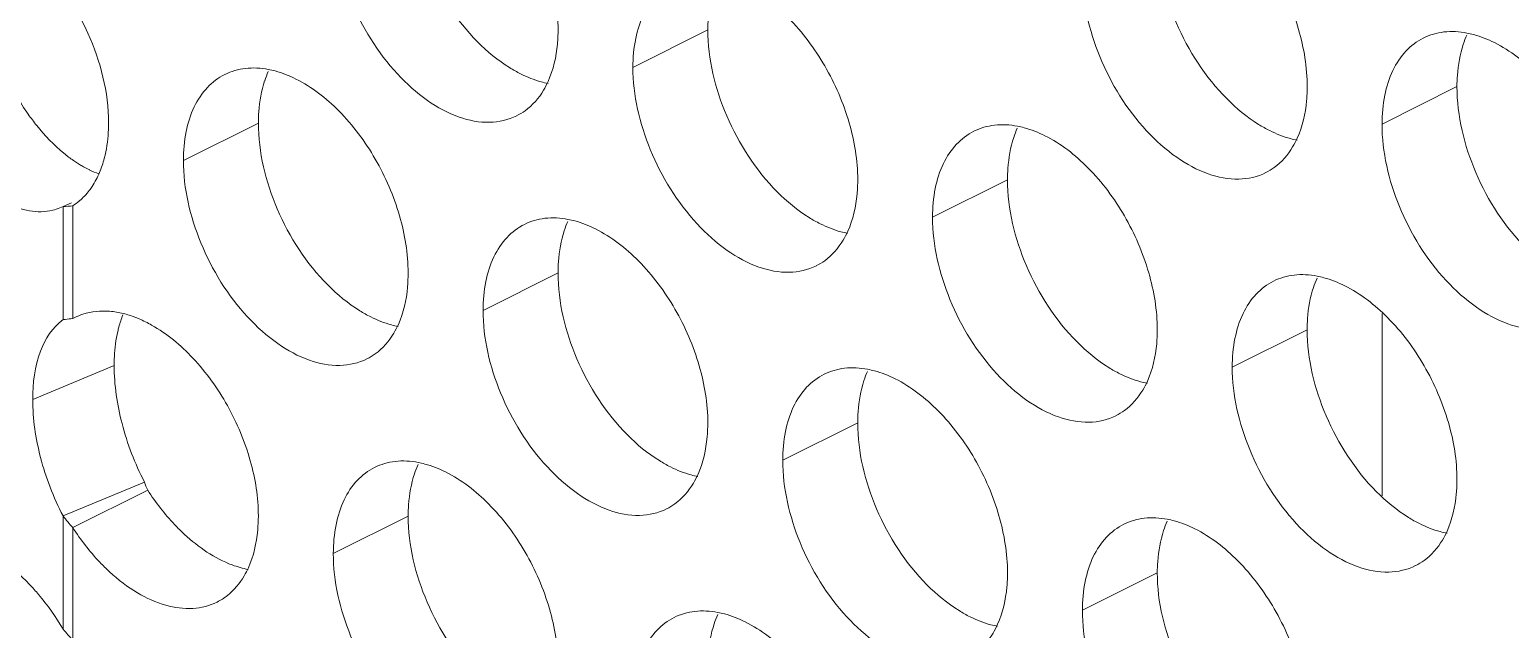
# Model space of a CAD drawing. Header units: millimetres. Extents: x 0 to 2524, y 0 to 1785.
# Drawn here: x 1808.52 to 1819.7, y 911.15 to 915.67 of the extents above; entities that cross this region are included whole.
import ezdxf

# ---------------------------------------------------------------- set-up
doc = ezdxf.new("R2010")
doc.units = ezdxf.units.MM
doc.header["$LTSCALE"] = 0.1
doc.layers.add('标注', color=251, linetype='Continuous', lineweight=9)

msp = doc.modelspace()

# ---------------------------------------------------------------- linework, layer by layer
at = {"layer": '标注'}
for p, q in [((1813.639, 915.671), (1813.073, 915.388)), ((1819.296, 915.243), (1818.73, 914.96)), ((1810.245, 914.968), (1809.679, 914.685)), ((1810.245, 914.968), (1809.679, 914.685)), ((1810.245, 914.968), (1809.679, 914.685)), ((1815.902, 914.54), (1815.336, 914.257)), ((1808.77, 914.338), (1808.745, 914.328)), ((1808.835, 914.365), (1808.77, 914.338)), ((1808.77, 914.338), (1808.77, 913.484)), ((1808.844, 914.343), (1808.844, 913.492)), ((1812.508, 913.837), (1811.942, 913.554)), ((1808.844, 913.492), (1808.86, 913.5)), ((1818.73, 912.155), (1818.73, 913.53)), ((1818.165, 913.408), (1817.599, 913.126)), ((1809.156, 913.137), (1808.541, 912.882)), ((1814.771, 912.705), (1814.205, 912.423)), ((1809.385, 912.259), (1808.77, 912.003)), ((1809.41, 912.197), (1808.844, 911.915)), ((1808.77, 912.003), (1808.77, 911.149)), ((1811.376, 912.002), (1810.811, 911.72)), ((1808.844, 911.915), (1808.844, 911.063)), ((1817.033, 911.574), (1816.468, 911.291))]:
    msp.add_line(p, q, dxfattribs=at)
for centre, radius, start, end in [((1820.041, 915.332), 0.734, 155.8796, 161.7803), ((1810.99, 915.057), 0.734, 155.8796, 161.7803), ((1811.993, 915.428), 0.453, 296.5256, 305.9034), ((1816.646, 914.629), 0.734, 155.8796, 161.7803), ((1809.385, 915.457), 0.94, 235.2265, 239.6574), ((1809.323, 915.352), 0.818, 239.6492, 244.5397), ((1817.65, 914.999), 0.453, 296.5256, 305.9034), ((1808.594, 914.732), 0.462, 302.7451, 310.382), ((1813.252, 913.926), 0.734, 155.8796, 161.7803), ((1814.256, 914.296), 0.453, 296.5256, 305.9034), ((1818.909, 913.497), 0.734, 155.8796, 161.7803), ((1810.862, 913.593), 0.453, 296.5256, 305.9034), ((1815.515, 912.794), 0.734, 155.8796, 161.7803), ((1816.519, 913.165), 0.453, 296.5256, 305.9034), ((1812.121, 912.091), 0.734, 155.8796, 161.7803), ((1810.182, 912.544), 0.847, 199.7011, 204.1814), ((1813.125, 912.462), 0.453, 296.5256, 305.9034), ((1809.652, 912.667), 1.104, 216.9719, 222.9731), ((1817.778, 911.663), 0.734, 155.8796, 161.7803), ((1818.782, 912.034), 0.453, 296.5256, 305.9034), ((1809.729, 911.762), 0.457, 296.5685, 308.2187), ((1814.384, 910.96), 0.734, 155.8796, 161.7803), ((1811.311, 913.265), 3.306, 219.7824, 221.7528)]:
    msp.add_arc(centre, radius, start, end, dxfattribs=at)
for points, knots in [([(1811.659, 917.135), (1811.78, 917.074), (1812.01, 916.894), (1812.277, 916.536), (1812.458, 916.117), (1812.508, 915.816), (1812.508, 915.671)], [0, 0, 0, 0, 0.229676, 0.488215, 0.753207, 1, 1, 1, 1]), ([(1811.9, 915.58), (1811.739, 915.743), (1811.488, 916.13), (1811.376, 916.581), (1811.376, 916.802)], [0, 0, 0, 0, 0.508684, 1, 1, 1, 1]), ([(1817.316, 916.706), (1817.437, 916.646), (1817.667, 916.466), (1817.934, 916.107), (1818.115, 915.689), (1818.165, 915.388), (1818.165, 915.243)], [0, 0, 0, 0, 0.229676, 0.488215, 0.753207, 1, 1, 1, 1]), ([(1812.196, 915.022), (1812.133, 914.991), (1811.983, 914.957), (1811.746, 915.005), (1811.507, 915.135), (1811.199, 915.413), (1810.913, 915.876), (1810.811, 916.308), (1810.811, 916.52)], [0, 0, 0, 0, 0.090718, 0.191742, 0.308104, 0.439279, 0.725532, 1, 1, 1, 1]), ([(1817.557, 915.152), (1817.396, 915.315), (1817.145, 915.702), (1817.033, 916.153), (1817.033, 916.374)], [0, 0, 0, 0, 0.508684, 1, 1, 1, 1]), ([(1813.073, 915.388), (1813.073, 915.461), (1813.086, 915.6), (1813.145, 915.79), (1813.244, 915.942), (1813.336, 916.013), (1813.385, 916.037)], [0, 0, 0, 0, 0.289235, 0.54966, 0.782932, 1, 1, 1, 1]), ([(1813.922, 916.003), (1814.043, 915.943), (1814.273, 915.763), (1814.539, 915.404), (1814.721, 914.986), (1814.771, 914.685), (1814.771, 914.54)], [0, 0, 0, 0, 0.229676, 0.488215, 0.753207, 1, 1, 1, 1]), ([(1817.853, 914.594), (1817.79, 914.562), (1817.64, 914.528), (1817.402, 914.576), (1817.164, 914.707), (1816.856, 914.984), (1816.57, 915.447), (1816.468, 915.88), (1816.468, 916.091)], [0, 0, 0, 0, 0.090718, 0.191742, 0.308104, 0.439279, 0.725532, 1, 1, 1, 1]), ([(1808.518, 914.305), (1808.387, 914.327), (1808.113, 914.488), (1807.804, 914.871), (1807.582, 915.359), (1807.518, 915.721), (1807.518, 915.897)], [0, 0, 0, 0, 0.200223, 0.454809, 0.735097, 1, 1, 1, 1]), ([(1813.639, 915.671), (1813.639, 915.7), (1813.643, 915.807), (1813.662, 915.914), (1813.687, 915.99)], [0, 0, 0, 0, 0.264225, 1, 1, 1, 1]), ([(1808.844, 915.863), (1808.886, 915.793), (1809.032, 915.516), (1809.114, 915.2), (1809.114, 914.968)], [0, 0, 0, 0, 0.260955, 1, 1, 1, 1]), ([(1812.508, 915.671), (1812.508, 915.635), (1812.502, 915.503), (1812.473, 915.371), (1812.433, 915.282)], [0, 0, 0, 0, 0.268874, 1, 1, 1, 1]), ([(1814.163, 914.449), (1814.001, 914.612), (1813.75, 914.999), (1813.639, 915.45), (1813.639, 915.671)], [0, 0, 0, 0, 0.508684, 1, 1, 1, 1]), ([(1812.225, 915.339), (1812.197, 915.353), (1812.079, 915.42), (1811.973, 915.507), (1811.9, 915.58)], [0, 0, 0, 0, 0.235002, 1, 1, 1, 1]), ([(1818.73, 914.96), (1818.73, 915.033), (1818.742, 915.172), (1818.801, 915.362), (1818.901, 915.514), (1818.993, 915.584), (1819.042, 915.609)], [0, 0, 0, 0, 0.289235, 0.54966, 0.782932, 1, 1, 1, 1]), ([(1819.042, 915.609), (1819.091, 915.633), (1819.201, 915.665), (1819.314, 915.658), (1819.371, 915.647)], [0, 0, 0, 0, 0.482538, 1, 1, 1, 1]), ([(1819.296, 915.243), (1819.296, 915.271), (1819.3, 915.379), (1819.319, 915.486), (1819.343, 915.561)], [0, 0, 0, 0, 0.264225, 1, 1, 1, 1]), ([(1819.371, 915.647), (1819.388, 915.644), (1819.46, 915.627), (1819.529, 915.6), (1819.579, 915.575)], [0, 0, 0, 0, 0.238696, 1, 1, 1, 1]), ([(1819.579, 915.575), (1819.7, 915.514), (1819.93, 915.334), (1820.196, 914.976), (1820.377, 914.557), (1820.427, 914.256), (1820.427, 914.111)], [0, 0, 0, 0, 0.229676, 0.488215, 0.753207, 1, 1, 1, 1]), ([(1809.679, 914.685), (1809.679, 914.758), (1809.691, 914.897), (1809.75, 915.087), (1809.85, 915.239), (1809.942, 915.31), (1809.991, 915.334)], [0, 0, 0, 0, 0.289235, 0.54966, 0.782932, 1, 1, 1, 1]), ([(1809.991, 915.334), (1810.04, 915.358), (1810.15, 915.39), (1810.263, 915.383), (1810.32, 915.372)], [0, 0, 0, 0, 0.482538, 1, 1, 1, 1]), ([(1810.32, 915.372), (1810.337, 915.369), (1810.409, 915.353), (1810.478, 915.325), (1810.528, 915.3)], [0, 0, 0, 0, 0.238696, 1, 1, 1, 1]), ([(1812.433, 915.267), (1812.415, 915.27), (1812.344, 915.287), (1812.275, 915.314), (1812.225, 915.339)], [0, 0, 0, 0, 0.238696, 1, 1, 1, 1]), ([(1814.459, 913.891), (1814.396, 913.86), (1814.246, 913.826), (1814.008, 913.873), (1813.77, 914.004), (1813.462, 914.282), (1813.176, 914.744), (1813.073, 915.177), (1813.073, 915.388)], [0, 0, 0, 0, 0.090718, 0.191742, 0.308104, 0.439279, 0.725532, 1, 1, 1, 1]), ([(1808.571, 914.95), (1808.549, 914.977), (1808.462, 915.093), (1808.388, 915.219), (1808.34, 915.318)], [0, 0, 0, 0, 0.242274, 1, 1, 1, 1]), ([(1810.245, 914.968), (1810.245, 914.997), (1810.249, 915.104), (1810.268, 915.211), (1810.292, 915.287)], [0, 0, 0, 0, 0.264225, 1, 1, 1, 1]), ([(1810.528, 915.3), (1810.649, 915.24), (1810.879, 915.06), (1811.145, 914.702), (1811.326, 914.283), (1811.376, 913.982), (1811.376, 913.837)], [0, 0, 0, 0, 0.229676, 0.488215, 0.753207, 1, 1, 1, 1]), ([(1812.433, 915.282), (1812.423, 915.259), (1812.38, 915.175), (1812.316, 915.101), (1812.259, 915.061)], [0, 0, 0, 0, 0.265525, 1, 1, 1, 1]), ([(1818.165, 915.243), (1818.165, 915.207), (1818.159, 915.075), (1818.13, 914.942), (1818.09, 914.854)], [0, 0, 0, 0, 0.268874, 1, 1, 1, 1]), ([(1819.82, 914.021), (1819.658, 914.183), (1819.407, 914.571), (1819.296, 915.021), (1819.296, 915.243)], [0, 0, 0, 0, 0.508684, 1, 1, 1, 1]), ([(1817.882, 914.911), (1817.853, 914.925), (1817.735, 914.991), (1817.63, 915.079), (1817.557, 915.152)], [0, 0, 0, 0, 0.235002, 1, 1, 1, 1]), ([(1808.848, 914.685), (1808.824, 914.702), (1808.722, 914.78), (1808.633, 914.873), (1808.571, 914.95)], [0, 0, 0, 0, 0.233653, 1, 1, 1, 1]), ([(1809.114, 914.968), (1809.114, 914.945), (1809.111, 914.855), (1809.098, 914.765), (1809.081, 914.701)], [0, 0, 0, 0, 0.261757, 1, 1, 1, 1]), ([(1810.769, 913.746), (1810.607, 913.909), (1810.356, 914.296), (1810.245, 914.747), (1810.245, 914.968)], [0, 0, 0, 0, 0.508684, 1, 1, 1, 1]), ([(1815.336, 914.257), (1815.336, 914.33), (1815.348, 914.469), (1815.407, 914.659), (1815.507, 914.811), (1815.599, 914.881), (1815.648, 914.906)], [0, 0, 0, 0, 0.289235, 0.54966, 0.782932, 1, 1, 1, 1]), ([(1815.648, 914.906), (1815.696, 914.93), (1815.807, 914.962), (1815.92, 914.955), (1815.977, 914.944)], [0, 0, 0, 0, 0.482538, 1, 1, 1, 1]), ([(1815.977, 914.944), (1815.994, 914.941), (1816.066, 914.924), (1816.135, 914.897), (1816.185, 914.872)], [0, 0, 0, 0, 0.238696, 1, 1, 1, 1]), ([(1818.09, 914.838), (1818.072, 914.842), (1818.001, 914.858), (1817.932, 914.886), (1817.882, 914.911)], [0, 0, 0, 0, 0.238696, 1, 1, 1, 1]), ([(1820.116, 913.462), (1820.053, 913.431), (1819.903, 913.397), (1819.665, 913.445), (1819.427, 913.576), (1819.119, 913.853), (1818.833, 914.316), (1818.73, 914.748), (1818.73, 914.96)], [0, 0, 0, 0, 0.090718, 0.191742, 0.308104, 0.439279, 0.725532, 1, 1, 1, 1]), ([(1815.902, 914.54), (1815.902, 914.568), (1815.906, 914.676), (1815.924, 914.783), (1815.949, 914.858)], [0, 0, 0, 0, 0.264225, 1, 1, 1, 1]), ([(1816.185, 914.872), (1816.305, 914.812), (1816.536, 914.631), (1816.802, 914.273), (1816.983, 913.854), (1817.033, 913.553), (1817.033, 913.408)], [0, 0, 0, 0, 0.229676, 0.488215, 0.753207, 1, 1, 1, 1]), ([(1818.09, 914.854), (1818.08, 914.831), (1818.036, 914.747), (1817.972, 914.673), (1817.916, 914.632)], [0, 0, 0, 0, 0.265525, 1, 1, 1, 1]), ([(1811.065, 913.188), (1811.002, 913.157), (1810.852, 913.123), (1810.614, 913.17), (1810.376, 913.301), (1810.068, 913.579), (1809.782, 914.041), (1809.679, 914.474), (1809.679, 914.685)], [0, 0, 0, 0, 0.090718, 0.191742, 0.308104, 0.439279, 0.725532, 1, 1, 1, 1]), ([(1808.99, 914.49), (1808.983, 914.479), (1808.955, 914.439), (1808.921, 914.403), (1808.893, 914.38)], [0, 0, 0, 0, 0.256974, 1, 1, 1, 1]), ([(1814.488, 914.208), (1814.459, 914.222), (1814.341, 914.288), (1814.236, 914.376), (1814.163, 914.449)], [0, 0, 0, 0, 0.235002, 1, 1, 1, 1]), ([(1814.771, 914.54), (1814.771, 914.504), (1814.765, 914.372), (1814.736, 914.239), (1814.696, 914.151)], [0, 0, 0, 0, 0.268874, 1, 1, 1, 1]), ([(1816.426, 913.318), (1816.264, 913.48), (1816.013, 913.868), (1815.902, 914.318), (1815.902, 914.54)], [0, 0, 0, 0, 0.508684, 1, 1, 1, 1]), ([(1808.745, 914.327), (1808.728, 914.32), (1808.655, 914.296), (1808.575, 914.295), (1808.518, 914.305)], [0, 0, 0, 0, 0.241531, 1, 1, 1, 1]), ([(1812.254, 914.203), (1812.302, 914.227), (1812.412, 914.259), (1812.526, 914.252), (1812.583, 914.241)], [0, 0, 0, 0, 0.482538, 1, 1, 1, 1]), ([(1812.583, 914.241), (1812.6, 914.238), (1812.672, 914.221), (1812.741, 914.194), (1812.791, 914.169)], [0, 0, 0, 0, 0.238696, 1, 1, 1, 1]), ([(1816.721, 912.759), (1816.659, 912.728), (1816.509, 912.694), (1816.271, 912.742), (1816.033, 912.873), (1815.725, 913.15), (1815.439, 913.613), (1815.336, 914.045), (1815.336, 914.257)], [0, 0, 0, 0, 0.090718, 0.191742, 0.308104, 0.439279, 0.725532, 1, 1, 1, 1]), ([(1811.942, 913.554), (1811.942, 913.627), (1811.954, 913.766), (1812.013, 913.956), (1812.113, 914.108), (1812.205, 914.179), (1812.254, 914.203)], [0, 0, 0, 0, 0.289235, 0.54966, 0.782932, 1, 1, 1, 1]), ([(1812.508, 913.837), (1812.508, 913.865), (1812.512, 913.973), (1812.53, 914.08), (1812.555, 914.155)], [0, 0, 0, 0, 0.264225, 1, 1, 1, 1]), ([(1812.791, 914.169), (1812.911, 914.109), (1813.142, 913.928), (1813.408, 913.57), (1813.589, 913.151), (1813.639, 912.85), (1813.639, 912.705)], [0, 0, 0, 0, 0.229676, 0.488215, 0.753207, 1, 1, 1, 1]), ([(1814.695, 914.135), (1814.678, 914.139), (1814.607, 914.155), (1814.538, 914.183), (1814.488, 914.208)], [0, 0, 0, 0, 0.238696, 1, 1, 1, 1]), ([(1814.696, 914.151), (1814.686, 914.128), (1814.642, 914.044), (1814.578, 913.97), (1814.522, 913.929)], [0, 0, 0, 0, 0.265525, 1, 1, 1, 1]), ([(1811.376, 913.837), (1811.376, 913.801), (1811.371, 913.669), (1811.342, 913.536), (1811.302, 913.448)], [0, 0, 0, 0, 0.268874, 1, 1, 1, 1]), ([(1813.032, 912.615), (1812.87, 912.778), (1812.619, 913.165), (1812.508, 913.615), (1812.508, 913.837)], [0, 0, 0, 0, 0.508684, 1, 1, 1, 1]), ([(1817.599, 913.126), (1817.599, 913.198), (1817.611, 913.337), (1817.67, 913.527), (1817.769, 913.68), (1817.862, 913.75), (1817.911, 913.775)], [0, 0, 0, 0, 0.289235, 0.54966, 0.782932, 1, 1, 1, 1]), ([(1817.911, 913.775), (1817.959, 913.799), (1818.069, 913.83), (1818.183, 913.824), (1818.24, 913.813)], [0, 0, 0, 0, 0.482538, 1, 1, 1, 1]), ([(1818.24, 913.813), (1818.257, 913.809), (1818.329, 913.793), (1818.398, 913.765), (1818.448, 913.74)], [0, 0, 0, 0, 0.238696, 1, 1, 1, 1]), ([(1811.094, 913.505), (1811.065, 913.519), (1810.947, 913.585), (1810.842, 913.673), (1810.769, 913.746)], [0, 0, 0, 0, 0.235002, 1, 1, 1, 1]), ([(1818.165, 913.408), (1818.165, 913.437), (1818.168, 913.544), (1818.187, 913.652), (1818.212, 913.727)], [0, 0, 0, 0, 0.264225, 1, 1, 1, 1]), ([(1818.448, 913.74), (1818.568, 913.68), (1818.799, 913.5), (1819.065, 913.142), (1819.246, 912.723), (1819.296, 912.422), (1819.296, 912.277)], [0, 0, 0, 0, 0.229676, 0.488215, 0.753207, 1, 1, 1, 1]), ([(1808.86, 913.5), (1808.879, 913.51), (1808.962, 913.544), (1809.055, 913.553), (1809.122, 913.547)], [0, 0, 0, 0, 0.242859, 1, 1, 1, 1]), ([(1813.327, 912.056), (1813.265, 912.025), (1813.115, 911.991), (1812.877, 912.039), (1812.639, 912.17), (1812.331, 912.447), (1812.045, 912.91), (1811.942, 913.342), (1811.942, 913.554)], [0, 0, 0, 0, 0.090718, 0.191742, 0.308104, 0.439279, 0.725532, 1, 1, 1, 1]), ([(1808.541, 912.882), (1808.541, 913.005), (1808.566, 913.228), (1808.691, 913.427), (1808.77, 913.484)], [0, 0, 0, 0, 0.559656, 1, 1, 1, 1]), ([(1808.77, 913.484), (1808.775, 913.485), (1808.8, 913.488), (1808.825, 913.49), (1808.844, 913.492)], [0, 0, 0, 0, 0.235256, 1, 1, 1, 1]), ([(1809.183, 913.395), (1809.186, 913.406), (1809.196, 913.449), (1809.21, 913.49), (1809.222, 913.52)], [0, 0, 0, 0, 0.258964, 1, 1, 1, 1]), ([(1809.313, 913.503), (1809.323, 913.499), (1809.367, 913.481), (1809.409, 913.461), (1809.439, 913.443)], [0, 0, 0, 0, 0.243168, 1, 1, 1, 1]), ([(1809.439, 913.443), (1809.555, 913.378), (1809.775, 913.195), (1810.027, 912.841), (1810.198, 912.434), (1810.245, 912.143), (1810.245, 912.002)], [0, 0, 0, 0, 0.232666, 0.491415, 0.754834, 1, 1, 1, 1]), ([(1811.301, 913.432), (1811.284, 913.436), (1811.213, 913.452), (1811.144, 913.48), (1811.094, 913.505)], [0, 0, 0, 0, 0.238696, 1, 1, 1, 1]), ([(1811.302, 913.448), (1811.292, 913.425), (1811.248, 913.341), (1811.184, 913.267), (1811.128, 913.226)], [0, 0, 0, 0, 0.265525, 1, 1, 1, 1]), ([(1809.156, 913.137), (1809.156, 913.16), (1809.158, 913.247), (1809.169, 913.333), (1809.183, 913.395)], [0, 0, 0, 0, 0.262705, 1, 1, 1, 1]), ([(1817.033, 913.408), (1817.033, 913.373), (1817.028, 913.24), (1816.998, 913.108), (1816.959, 913.019)], [0, 0, 0, 0, 0.268874, 1, 1, 1, 1]), ([(1818.688, 912.186), (1818.527, 912.349), (1818.276, 912.736), (1818.165, 913.187), (1818.165, 913.408)], [0, 0, 0, 0, 0.508684, 1, 1, 1, 1]), ([(1816.75, 913.076), (1816.722, 913.09), (1816.604, 913.157), (1816.499, 913.244), (1816.426, 913.318)], [0, 0, 0, 0, 0.235002, 1, 1, 1, 1]), ([(1809.385, 912.259), (1809.312, 912.399), (1809.202, 912.685), (1809.156, 912.99), (1809.156, 913.137)], [0, 0, 0, 0, 0.517022, 1, 1, 1, 1]), ([(1814.517, 913.072), (1814.565, 913.096), (1814.675, 913.127), (1814.789, 913.121), (1814.846, 913.11)], [0, 0, 0, 0, 0.482538, 1, 1, 1, 1]), ([(1814.846, 913.11), (1814.863, 913.106), (1814.934, 913.09), (1815.003, 913.063), (1815.053, 913.038)], [0, 0, 0, 0, 0.238696, 1, 1, 1, 1]), ([(1818.984, 911.628), (1818.922, 911.597), (1818.772, 911.563), (1818.534, 911.611), (1818.295, 911.741), (1817.988, 912.019), (1817.702, 912.481), (1817.599, 912.914), (1817.599, 913.126)], [0, 0, 0, 0, 0.090718, 0.191742, 0.308104, 0.439279, 0.725532, 1, 1, 1, 1]), ([(1814.205, 912.423), (1814.205, 912.495), (1814.217, 912.634), (1814.276, 912.825), (1814.375, 912.977), (1814.468, 913.047), (1814.517, 913.072)], [0, 0, 0, 0, 0.289235, 0.54966, 0.782932, 1, 1, 1, 1]), ([(1814.771, 912.705), (1814.771, 912.734), (1814.774, 912.841), (1814.793, 912.949), (1814.818, 913.024)], [0, 0, 0, 0, 0.264225, 1, 1, 1, 1]), ([(1815.053, 913.038), (1815.174, 912.977), (1815.405, 912.797), (1815.671, 912.439), (1815.852, 912.02), (1815.902, 911.719), (1815.902, 911.574)], [0, 0, 0, 0, 0.229676, 0.488215, 0.753207, 1, 1, 1, 1]), ([(1816.958, 913.004), (1816.941, 913.007), (1816.869, 913.024), (1816.8, 913.051), (1816.75, 913.076)], [0, 0, 0, 0, 0.238696, 1, 1, 1, 1]), ([(1816.959, 913.019), (1816.948, 912.997), (1816.905, 912.913), (1816.841, 912.838), (1816.785, 912.798)], [0, 0, 0, 0, 0.265525, 1, 1, 1, 1]), ([(1808.77, 912.003), (1808.697, 912.143), (1808.587, 912.43), (1808.541, 912.734), (1808.541, 912.882)], [0, 0, 0, 0, 0.517022, 1, 1, 1, 1]), ([(1813.639, 912.705), (1813.639, 912.67), (1813.633, 912.538), (1813.604, 912.405), (1813.565, 912.317)], [0, 0, 0, 0, 0.268874, 1, 1, 1, 1]), ([(1815.294, 911.483), (1815.133, 911.646), (1814.882, 912.033), (1814.771, 912.484), (1814.771, 912.705)], [0, 0, 0, 0, 0.508684, 1, 1, 1, 1]), ([(1813.356, 912.373), (1813.328, 912.388), (1813.21, 912.454), (1813.104, 912.541), (1813.032, 912.615)], [0, 0, 0, 0, 0.235002, 1, 1, 1, 1]), ([(1810.811, 911.72), (1810.811, 911.792), (1810.823, 911.931), (1810.882, 912.122), (1810.981, 912.274), (1811.074, 912.344), (1811.123, 912.369)], [0, 0, 0, 0, 0.289235, 0.54966, 0.782932, 1, 1, 1, 1]), ([(1811.123, 912.369), (1811.171, 912.393), (1811.281, 912.424), (1811.395, 912.418), (1811.452, 912.407)], [0, 0, 0, 0, 0.482538, 1, 1, 1, 1]), ([(1811.376, 912.002), (1811.376, 912.031), (1811.38, 912.138), (1811.399, 912.246), (1811.424, 912.321)], [0, 0, 0, 0, 0.264225, 1, 1, 1, 1]), ([(1811.452, 912.407), (1811.469, 912.403), (1811.54, 912.387), (1811.609, 912.36), (1811.659, 912.335)], [0, 0, 0, 0, 0.238696, 1, 1, 1, 1]), ([(1811.659, 912.335), (1811.78, 912.274), (1812.01, 912.094), (1812.277, 911.736), (1812.458, 911.317), (1812.508, 911.016), (1812.508, 910.871)], [0, 0, 0, 0, 0.229676, 0.488215, 0.753207, 1, 1, 1, 1]), ([(1813.564, 912.301), (1813.547, 912.304), (1813.475, 912.321), (1813.406, 912.348), (1813.356, 912.373)], [0, 0, 0, 0, 0.238696, 1, 1, 1, 1]), ([(1813.565, 912.317), (1813.554, 912.294), (1813.511, 912.21), (1813.447, 912.136), (1813.391, 912.095)], [0, 0, 0, 0, 0.265525, 1, 1, 1, 1]), ([(1815.59, 910.925), (1815.527, 910.894), (1815.377, 910.86), (1815.14, 910.908), (1814.901, 911.038), (1814.593, 911.316), (1814.307, 911.779), (1814.205, 912.211), (1814.205, 912.423)], [0, 0, 0, 0, 0.090718, 0.191742, 0.308104, 0.439279, 0.725532, 1, 1, 1, 1]), ([(1819.296, 912.277), (1819.296, 912.241), (1819.29, 912.109), (1819.261, 911.976), (1819.221, 911.888)], [0, 0, 0, 0, 0.268874, 1, 1, 1, 1]), ([(1809.688, 911.864), (1809.662, 911.887), (1809.559, 911.989), (1809.469, 912.105), (1809.41, 912.197)], [0, 0, 0, 0, 0.242059, 1, 1, 1, 1]), ([(1819.013, 911.945), (1818.985, 911.959), (1818.867, 912.026), (1818.761, 912.113), (1818.688, 912.186)], [0, 0, 0, 0, 0.235002, 1, 1, 1, 1]), ([(1810.245, 912.002), (1810.245, 911.967), (1810.239, 911.834), (1810.21, 911.701), (1810.17, 911.612)], [0, 0, 0, 0, 0.269039, 1, 1, 1, 1]), ([(1811.9, 910.78), (1811.739, 910.943), (1811.488, 911.33), (1811.376, 911.781), (1811.376, 912.002)], [0, 0, 0, 0, 0.508684, 1, 1, 1, 1]), ([(1816.78, 911.94), (1816.828, 911.964), (1816.938, 911.996), (1817.052, 911.989), (1817.108, 911.978)], [0, 0, 0, 0, 0.482538, 1, 1, 1, 1]), ([(1817.108, 911.978), (1817.126, 911.975), (1817.197, 911.958), (1817.266, 911.931), (1817.316, 911.906)], [0, 0, 0, 0, 0.238696, 1, 1, 1, 1]), ([(1809.122, 911.581), (1809.096, 911.604), (1808.993, 911.707), (1808.903, 911.822), (1808.844, 911.915)], [0, 0, 0, 0, 0.242059, 1, 1, 1, 1]), ([(1816.468, 911.291), (1816.468, 911.364), (1816.48, 911.503), (1816.539, 911.693), (1816.638, 911.845), (1816.731, 911.916), (1816.78, 911.94)], [0, 0, 0, 0, 0.289235, 0.54966, 0.782932, 1, 1, 1, 1]), ([(1817.033, 911.574), (1817.033, 911.602), (1817.037, 911.71), (1817.056, 911.817), (1817.081, 911.892)], [0, 0, 0, 0, 0.264225, 1, 1, 1, 1]), ([(1817.316, 911.906), (1817.437, 911.846), (1817.667, 911.666), (1817.934, 911.307), (1818.115, 910.889), (1818.165, 910.588), (1818.165, 910.443)], [0, 0, 0, 0, 0.229676, 0.488215, 0.753207, 1, 1, 1, 1]), ([(1819.221, 911.873), (1819.204, 911.876), (1819.132, 911.893), (1819.063, 911.92), (1819.013, 911.945)], [0, 0, 0, 0, 0.238696, 1, 1, 1, 1]), ([(1819.221, 911.888), (1819.211, 911.865), (1819.168, 911.781), (1819.104, 911.707), (1819.048, 911.666)], [0, 0, 0, 0, 0.265525, 1, 1, 1, 1]), ([(1810.168, 911.599), (1810.127, 911.607), (1809.949, 911.658), (1809.793, 911.767), (1809.688, 911.864)], [0, 0, 0, 0, 0.225674, 1, 1, 1, 1]), ([(1808.193, 911.722), (1808.221, 911.71), (1808.341, 911.648), (1808.446, 911.56), (1808.518, 911.486)], [0, 0, 0, 0, 0.228039, 1, 1, 1, 1]), ([(1812.196, 910.222), (1812.133, 910.191), (1811.983, 910.157), (1811.746, 910.205), (1811.507, 910.335), (1811.199, 910.613), (1810.913, 911.076), (1810.811, 911.508), (1810.811, 911.72)], [0, 0, 0, 0, 0.090718, 0.191742, 0.308104, 0.439279, 0.725532, 1, 1, 1, 1]), ([(1809.933, 911.353), (1809.877, 911.325), (1809.745, 911.292), (1809.534, 911.321), (1809.319, 911.42), (1809.187, 911.521), (1809.122, 911.581)], [0, 0, 0, 0, 0.211276, 0.44254, 0.704896, 1, 1, 1, 1]), ([(1810.17, 911.612), (1810.16, 911.591), (1810.12, 911.513), (1810.062, 911.443), (1810.011, 911.403)], [0, 0, 0, 0, 0.264539, 1, 1, 1, 1]), ([(1815.902, 911.574), (1815.902, 911.538), (1815.896, 911.406), (1815.867, 911.274), (1815.827, 911.185)], [0, 0, 0, 0, 0.268874, 1, 1, 1, 1]), ([(1817.557, 910.352), (1817.396, 910.515), (1817.145, 910.902), (1817.033, 911.353), (1817.033, 911.574)], [0, 0, 0, 0, 0.508684, 1, 1, 1, 1]), ([(1808.518, 911.486), (1808.541, 911.461), (1808.635, 911.357), (1808.716, 911.241), (1808.77, 911.149)], [0, 0, 0, 0, 0.239558, 1, 1, 1, 1]), ([(1815.619, 911.242), (1815.591, 911.256), (1815.473, 911.323), (1815.367, 911.41), (1815.294, 911.483)], [0, 0, 0, 0, 0.235002, 1, 1, 1, 1]), ([(1813.073, 910.588), (1813.073, 910.661), (1813.086, 910.8), (1813.145, 910.99), (1813.244, 911.142), (1813.336, 911.213), (1813.385, 911.237)], [0, 0, 0, 0, 0.289235, 0.54966, 0.782932, 1, 1, 1, 1]), ([(1813.385, 911.237), (1813.434, 911.261), (1813.544, 911.293), (1813.657, 911.286), (1813.714, 911.275)], [0, 0, 0, 0, 0.482538, 1, 1, 1, 1]), ([(1813.714, 911.275), (1813.732, 911.272), (1813.803, 911.256), (1813.872, 911.228), (1813.922, 911.203)], [0, 0, 0, 0, 0.238696, 1, 1, 1, 1]), ([(1813.922, 911.203), (1814.043, 911.143), (1814.273, 910.963), (1814.539, 910.604), (1814.721, 910.186), (1814.771, 909.885), (1814.771, 909.74)], [0, 0, 0, 0, 0.229676, 0.488215, 0.753207, 1, 1, 1, 1]), ([(1815.827, 911.17), (1815.81, 911.173), (1815.738, 911.19), (1815.669, 911.217), (1815.619, 911.242)], [0, 0, 0, 0, 0.238696, 1, 1, 1, 1]), ([(1817.853, 909.794), (1817.79, 909.762), (1817.64, 909.728), (1817.402, 909.776), (1817.164, 909.907), (1816.856, 910.184), (1816.57, 910.647), (1816.468, 911.08), (1816.468, 911.291)], [0, 0, 0, 0, 0.090718, 0.191742, 0.308104, 0.439279, 0.725532, 1, 1, 1, 1]), ([(1813.639, 910.871), (1813.639, 910.9), (1813.643, 911.007), (1813.662, 911.114), (1813.687, 911.19)], [0, 0, 0, 0, 0.264225, 1, 1, 1, 1]), ([(1815.827, 911.185), (1815.817, 911.162), (1815.774, 911.078), (1815.71, 911.004), (1815.653, 910.963)], [0, 0, 0, 0, 0.265525, 1, 1, 1, 1])]:
    msp.add_open_spline(points, degree=3, knots=knots, dxfattribs=at)
for points in [[(1809.081, 914.701), (1809.072, 914.665), (1809.06, 914.629), (1809.046, 914.595)], [(1809.041, 914.585), (1809.017, 914.593), (1808.994, 914.603), (1808.971, 914.613)], [(1809.046, 914.595), (1809.03, 914.558), (1809.012, 914.523), (1808.99, 914.49)], [(1808.844, 914.343), (1808.819, 914.34), (1808.794, 914.338), (1808.77, 914.338)], [(1809.122, 913.547), (1809.157, 913.545), (1809.191, 913.539), (1809.225, 913.53)], [(1809.225, 913.53), (1809.255, 913.523), (1809.284, 913.514), (1809.313, 913.503)]]:
    msp.add_open_spline(points, degree=3, dxfattribs=at)

doc.saveas('drawing.dxf')
